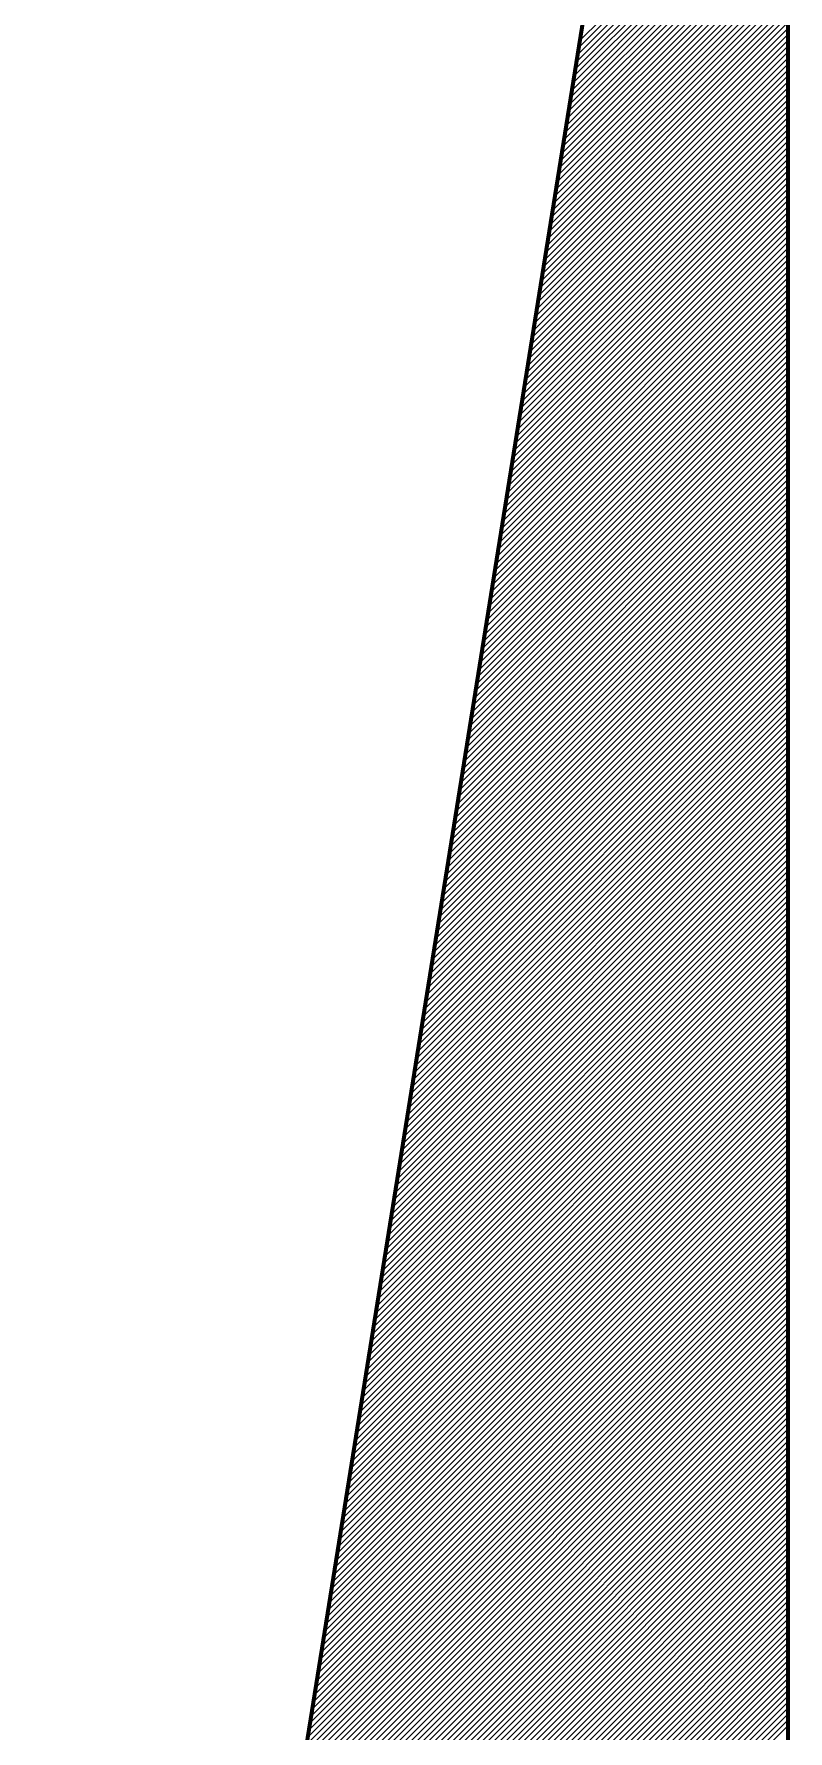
# Model space of a CAD drawing. Header units: millimetres. Extents: x -14850 to 14850, y -10500 to 10500.
# Drawn here: x -10630.35 to -10612.38, y -4446.39 to -4405.96 of the extents above; entities that cross this region are included whole.
import ezdxf

# ---------------------------------------------------------------- set-up
doc = ezdxf.new("R2010")
doc.units = ezdxf.units.MM
doc.layers.add('CAXA0', color=7, linetype='Continuous', lineweight=70)
doc.layers.add('CAXA5', color=4, linetype='Continuous', lineweight=25)

# ---------------------------------------------------------------- blocks, each defined once
blk = doc.blocks.new('CAXBLOCK843')
at = {"layer": 'CAXA0', "color": 0, "linetype": 'Continuous', "lineweight": 25}
for p, q in [((-10617.374, -4406.289), (-10612.378, -4401.293)), ((-10617.347, -4406.121), (-10612.378, -4401.152)), ((-10617.455, -4406.795), (-10612.378, -4401.718)), ((-10617.428, -4406.626), (-10612.378, -4401.576)), ((-10617.401, -4406.458), (-10612.378, -4401.435)), ((-10617.509, -4407.132), (-10612.378, -4402)), ((-10617.482, -4406.963), (-10612.378, -4401.859)), ((-10617.59, -4407.637), (-10612.378, -4402.425)), ((-10617.563, -4407.469), (-10612.378, -4402.283)), ((-10617.536, -4407.3), (-10612.378, -4402.142)), ((-10617.671, -4408.142), (-10612.378, -4402.849)), ((-10617.644, -4407.974), (-10612.378, -4402.707)), ((-10617.617, -4407.805), (-10612.378, -4402.566)), ((-10617.752, -4408.648), (-10612.378, -4403.273)), ((-10617.725, -4408.479), (-10612.378, -4403.132)), ((-10617.698, -4408.311), (-10612.378, -4402.99)), ((-10617.834, -4409.153), (-10612.378, -4403.697)), ((-10617.807, -4408.985), (-10612.378, -4403.556)), ((-10617.779, -4408.816), (-10612.378, -4403.415)), ((-10617.915, -4409.659), (-10612.378, -4404.122)), ((-10617.888, -4409.49), (-10612.378, -4403.98)), ((-10617.861, -4409.322), (-10612.378, -4403.839)), ((-10617.996, -4410.164), (-10612.378, -4404.546)), ((-10617.969, -4409.995), (-10612.378, -4404.405)), ((-10617.942, -4409.827), (-10612.378, -4404.263)), ((-10618.077, -4410.669), (-10612.378, -4404.97)), ((-10618.05, -4410.501), (-10612.378, -4404.829)), ((-10618.023, -4410.332), (-10612.378, -4404.687)), ((-10618.131, -4411.006), (-10612.378, -4405.253)), ((-10618.104, -4410.838), (-10612.378, -4405.112)), ((-10618.212, -4411.512), (-10612.378, -4405.677)), ((-10618.185, -4411.343), (-10612.378, -4405.536)), ((-10618.158, -4411.175), (-10612.378, -4405.395)), ((-10618.293, -4412.017), (-10612.378, -4406.102)), ((-10618.266, -4411.849), (-10612.378, -4405.96)), ((-10618.239, -4411.68), (-10612.378, -4405.819)), ((-10618.374, -4412.522), (-10612.378, -4406.526)), ((-10618.347, -4412.354), (-10612.378, -4406.384)), ((-10618.32, -4412.185), (-10612.378, -4406.243)), ((-10618.455, -4413.028), (-10612.378, -4406.95)), ((-10618.428, -4412.859), (-10612.378, -4406.809)), ((-10618.401, -4412.691), (-10612.378, -4406.667)), ((-10618.537, -4413.533), (-10612.378, -4407.374)), ((-10618.51, -4413.365), (-10612.378, -4407.233)), ((-10618.483, -4413.196), (-10612.378, -4407.092)), ((-10618.618, -4414.039), (-10612.378, -4407.799)), ((-10618.591, -4413.87), (-10612.378, -4407.657)), ((-10618.564, -4413.702), (-10612.378, -4407.516)), ((-10618.672, -4414.375), (-10612.378, -4408.082)), ((-10618.645, -4414.207), (-10612.378, -4407.94)), ((-10618.753, -4414.881), (-10612.378, -4408.506)), ((-10618.726, -4414.712), (-10612.378, -4408.364)), ((-10618.699, -4414.544), (-10612.378, -4408.223)), ((-10618.834, -4415.386), (-10612.378, -4408.93)), ((-10618.807, -4415.218), (-10612.378, -4408.789)), ((-10618.78, -4415.049), (-10612.378, -4408.647)), ((-10618.915, -4415.892), (-10612.378, -4409.354)), ((-10618.888, -4415.723), (-10612.378, -4409.213)), ((-10618.861, -4415.555), (-10612.378, -4409.071)), ((-10618.996, -4416.397), (-10612.378, -4409.779)), ((-10618.969, -4416.229), (-10612.378, -4409.637)), ((-10618.942, -4416.06), (-10612.378, -4409.496)), ((-10619.077, -4416.902), (-10612.378, -4410.203)), ((-10619.05, -4416.734), (-10612.378, -4410.061)), ((-10619.023, -4416.565), (-10612.378, -4409.92)), ((-10619.159, -4417.408), (-10612.378, -4410.627)), ((-10619.131, -4417.239), (-10612.378, -4410.486)), ((-10619.104, -4417.071), (-10612.378, -4410.344)), ((-10619.213, -4417.745), (-10612.378, -4410.91)), ((-10619.186, -4417.576), (-10612.378, -4410.769)), ((-10619.294, -4418.25), (-10612.378, -4411.334)), ((-10619.267, -4418.082), (-10612.378, -4411.193)), ((-10619.24, -4417.913), (-10612.378, -4411.051)), ((-10619.375, -4418.755), (-10612.378, -4411.758)), ((-10619.348, -4418.587), (-10612.378, -4411.617)), ((-10619.321, -4418.419), (-10612.378, -4411.476)), ((-10619.456, -4419.261), (-10612.378, -4412.183)), ((-10619.429, -4419.092), (-10612.378, -4412.041)), ((-10619.402, -4418.924), (-10612.378, -4411.9)), ((-10619.537, -4419.766), (-10612.378, -4412.607)), ((-10619.51, -4419.598), (-10612.378, -4412.466)), ((-10619.483, -4419.429), (-10612.378, -4412.324)), ((-10619.618, -4420.272), (-10612.378, -4413.031)), ((-10619.591, -4420.103), (-10612.378, -4412.89)), ((-10619.564, -4419.935), (-10612.378, -4412.748)), ((-10619.699, -4420.777), (-10612.378, -4413.456)), ((-10619.672, -4420.609), (-10612.378, -4413.314)), ((-10619.645, -4420.44), (-10612.378, -4413.173)), ((-10619.753, -4421.114), (-10612.378, -4413.738)), ((-10619.726, -4420.945), (-10612.378, -4413.597)), ((-10619.834, -4421.619), (-10612.378, -4414.163)), ((-10619.807, -4421.451), (-10612.378, -4414.021)), ((-10619.78, -4421.282), (-10612.378, -4413.88)), ((-10619.916, -4422.125), (-10612.378, -4414.587)), ((-10619.889, -4421.956), (-10612.378, -4414.445)), ((-10619.862, -4421.788), (-10612.378, -4414.304)), ((-10619.997, -4422.63), (-10612.378, -4415.011)), ((-10619.97, -4422.462), (-10612.378, -4414.87)), ((-10619.943, -4422.293), (-10612.378, -4414.728)), ((-10620.078, -4423.135), (-10612.378, -4415.435)), ((-10620.051, -4422.967), (-10612.378, -4415.294)), ((-10620.024, -4422.799), (-10612.378, -4415.153)), ((-10620.159, -4423.641), (-10612.378, -4415.86)), ((-10620.132, -4423.472), (-10612.378, -4415.718)), ((-10620.105, -4423.304), (-10612.378, -4415.577)), ((-10620.24, -4424.146), (-10612.378, -4416.284)), ((-10620.213, -4423.978), (-10612.378, -4416.143)), ((-10620.186, -4423.809), (-10612.378, -4416.001)), ((-10620.294, -4424.483), (-10612.378, -4416.567)), ((-10620.267, -4424.315), (-10612.378, -4416.425)), ((-10620.375, -4424.989), (-10612.378, -4416.991)), ((-10620.348, -4424.82), (-10612.378, -4416.85)), ((-10620.321, -4424.652), (-10612.378, -4416.708)), ((-10620.456, -4425.494), (-10612.378, -4417.415)), ((-10620.429, -4425.325), (-10612.378, -4417.274)), ((-10620.402, -4425.157), (-10612.378, -4417.132)), ((-10620.538, -4425.999), (-10612.378, -4417.84)), ((-10620.51, -4425.831), (-10612.378, -4417.698)), ((-10620.483, -4425.662), (-10612.378, -4417.557)), ((-10620.619, -4426.505), (-10612.378, -4418.264)), ((-10620.592, -4426.336), (-10612.378, -4418.122)), ((-10620.565, -4426.168), (-10612.378, -4417.981)), ((-10620.7, -4427.01), (-10612.378, -4418.688)), ((-10620.673, -4426.842), (-10612.378, -4418.547)), ((-10620.646, -4426.673), (-10612.378, -4418.405)), ((-10620.781, -4427.515), (-10612.378, -4419.112)), ((-10620.754, -4427.347), (-10612.378, -4418.971)), ((-10620.727, -4427.178), (-10612.378, -4418.83)), ((-10620.835, -4427.852), (-10612.378, -4419.395)), ((-10620.808, -4427.684), (-10612.378, -4419.254)), ((-10620.916, -4428.358), (-10612.378, -4419.819)), ((-10620.889, -4428.189), (-10612.378, -4419.678)), ((-10620.862, -4428.021), (-10612.378, -4419.537)), ((-10620.997, -4428.863), (-10612.378, -4420.244)), ((-10620.97, -4428.695), (-10612.378, -4420.102)), ((-10620.943, -4428.526), (-10612.378, -4419.961)), ((-10621.078, -4429.368), (-10612.378, -4420.668)), ((-10621.051, -4429.2), (-10612.378, -4420.527)), ((-10621.024, -4429.032), (-10612.378, -4420.385)), ((-10621.159, -4429.874), (-10612.378, -4421.092)), ((-10621.132, -4429.705), (-10612.378, -4420.951)), ((-10621.105, -4429.537), (-10612.378, -4420.809)), ((-10621.241, -4430.379), (-10612.378, -4421.517)), ((-10621.214, -4430.211), (-10612.378, -4421.375)), ((-10621.186, -4430.042), (-10612.378, -4421.234)), ((-10621.322, -4430.885), (-10612.378, -4421.941)), ((-10621.295, -4430.716), (-10612.378, -4421.799)), ((-10621.268, -4430.548), (-10612.378, -4421.658)), ((-10621.376, -4431.222), (-10612.378, -4422.224)), ((-10621.349, -4431.053), (-10612.378, -4422.082)), ((-10621.457, -4431.727), (-10612.378, -4422.648)), ((-10621.43, -4431.558), (-10612.378, -4422.506)), ((-10621.403, -4431.39), (-10612.378, -4422.365)), ((-10621.538, -4432.232), (-10612.378, -4423.072)), ((-10621.511, -4432.064), (-10612.378, -4422.931)), ((-10621.484, -4431.895), (-10612.378, -4422.789)), ((-10621.619, -4432.738), (-10612.378, -4423.496)), ((-10621.592, -4432.569), (-10612.378, -4423.355)), ((-10621.565, -4432.401), (-10612.378, -4423.214)), ((-10621.7, -4433.243), (-10612.378, -4423.921)), ((-10621.673, -4433.075), (-10612.378, -4423.779)), ((-10621.646, -4432.906), (-10612.378, -4423.638)), ((-10621.781, -4433.748), (-10612.378, -4424.345)), ((-10621.754, -4433.58), (-10612.378, -4424.204)), ((-10621.727, -4433.412), (-10612.378, -4424.062)), ((-10621.862, -4434.254), (-10612.378, -4424.769)), ((-10621.835, -4434.085), (-10612.378, -4424.628)), ((-10621.808, -4433.917), (-10612.378, -4424.486)), ((-10621.917, -4434.591), (-10612.378, -4425.052)), ((-10621.889, -4434.422), (-10612.378, -4424.911)), ((-10621.998, -4435.096), (-10612.378, -4425.476)), ((-10621.971, -4434.928), (-10612.378, -4425.335)), ((-10621.944, -4434.759), (-10612.378, -4425.193)), ((-10622.079, -4435.602), (-10612.378, -4425.901)), ((-10622.052, -4435.433), (-10612.378, -4425.759)), ((-10622.025, -4435.265), (-10612.378, -4425.618)), ((-10622.16, -4436.107), (-10612.378, -4426.325)), ((-10622.133, -4435.938), (-10612.378, -4426.183)), ((-10622.106, -4435.77), (-10612.378, -4426.042)), ((-10622.241, -4436.612), (-10612.378, -4426.749)), ((-10622.214, -4436.444), (-10612.378, -4426.608)), ((-10622.187, -4436.275), (-10612.378, -4426.466)), ((-10622.322, -4437.118), (-10612.378, -4427.173)), ((-10622.295, -4436.949), (-10612.378, -4427.032)), ((-10622.268, -4436.781), (-10612.378, -4426.891)), ((-10622.403, -4437.623), (-10612.378, -4427.598)), ((-10622.376, -4437.455), (-10612.378, -4427.456)), ((-10622.349, -4437.286), (-10612.378, -4427.315)), ((-10622.484, -4438.128), (-10612.378, -4428.022)), ((-10622.457, -4437.96), (-10612.378, -4427.881)), ((-10622.43, -4437.792), (-10612.378, -4427.739)), ((-10622.538, -4438.465), (-10612.378, -4428.305)), ((-10622.511, -4438.297), (-10612.378, -4428.163)), ((-10622.62, -4438.971), (-10612.378, -4428.729)), ((-10622.593, -4438.802), (-10612.378, -4428.588)), ((-10622.565, -4438.634), (-10612.378, -4428.446)), ((-10622.701, -4439.476), (-10612.378, -4429.153)), ((-10622.674, -4439.308), (-10612.378, -4429.012)), ((-10622.647, -4439.139), (-10612.378, -4428.87)), ((-10622.782, -4439.982), (-10612.378, -4429.578)), ((-10622.755, -4439.813), (-10612.378, -4429.436)), ((-10622.728, -4439.645), (-10612.378, -4429.295)), ((-10622.863, -4440.487), (-10612.378, -4430.002)), ((-10622.836, -4440.318), (-10612.378, -4429.86)), ((-10622.809, -4440.15), (-10612.378, -4429.719)), ((-10622.944, -4440.992), (-10612.378, -4430.426)), ((-10622.917, -4440.824), (-10612.378, -4430.285)), ((-10622.89, -4440.655), (-10612.378, -4430.143)), ((-10623.025, -4441.498), (-10612.378, -4430.85)), ((-10622.998, -4441.329), (-10612.378, -4430.709)), ((-10622.971, -4441.161), (-10612.378, -4430.568)), ((-10623.079, -4441.835), (-10612.378, -4431.133)), ((-10623.052, -4441.666), (-10612.378, -4430.992)), ((-10623.16, -4442.34), (-10612.378, -4431.557)), ((-10623.133, -4442.172), (-10612.378, -4431.416)), ((-10623.106, -4442.003), (-10612.378, -4431.275)), ((-10623.241, -4442.845), (-10612.378, -4431.982)), ((-10623.214, -4442.677), (-10612.378, -4431.84)), ((-10623.187, -4442.508), (-10612.378, -4431.699)), ((-10623.323, -4443.351), (-10612.378, -4432.406)), ((-10623.296, -4443.182), (-10612.378, -4432.265)), ((-10623.269, -4443.014), (-10612.378, -4432.123)), ((-10623.404, -4443.856), (-10612.378, -4432.83)), ((-10623.377, -4443.688), (-10612.378, -4432.689)), ((-10623.35, -4443.519), (-10612.378, -4432.547)), ((-10623.485, -4444.362), (-10612.378, -4433.255)), ((-10623.458, -4444.193), (-10612.378, -4433.113)), ((-10623.431, -4444.025), (-10612.378, -4432.972)), ((-10623.566, -4444.867), (-10612.378, -4433.679)), ((-10623.539, -4444.698), (-10612.378, -4433.537)), ((-10623.512, -4444.53), (-10612.378, -4433.396)), ((-10623.62, -4445.204), (-10612.378, -4433.962)), ((-10623.593, -4445.035), (-10612.378, -4433.82)), ((-10623.701, -4445.709), (-10612.378, -4434.386)), ((-10623.674, -4445.541), (-10612.378, -4434.244)), ((-10623.647, -4445.372), (-10612.378, -4434.103)), ((-10623.782, -4446.215), (-10612.378, -4434.81)), ((-10623.755, -4446.046), (-10612.378, -4434.669)), ((-10623.728, -4445.878), (-10612.378, -4434.527)), ((-10623.863, -4446.72), (-10612.378, -4435.234)), ((-10623.836, -4446.552), (-10612.378, -4435.093)), ((-10623.809, -4446.383), (-10612.378, -4434.952)), ((-10623.944, -4447.225), (-10612.378, -4435.659)), ((-10623.917, -4447.057), (-10612.378, -4435.517)), ((-10623.89, -4446.888), (-10612.378, -4435.376)), ((-10624.026, -4447.731), (-10612.378, -4436.083)), ((-10623.999, -4447.562), (-10612.378, -4435.942)), ((-10623.972, -4447.394), (-10612.378, -4435.8)), ((-10624.107, -4448.236), (-10612.378, -4436.507)), ((-10624.08, -4448.068), (-10612.378, -4436.366)), ((-10624.053, -4447.899), (-10612.378, -4436.224)), ((-10624.161, -4448.573), (-10612.378, -4436.79)), ((-10624.134, -4448.405), (-10612.378, -4436.649)), ((-10624.242, -4449.078), (-10612.378, -4437.214)), ((-10624.215, -4448.91), (-10612.378, -4437.073)), ((-10624.188, -4448.741), (-10612.378, -4436.931)), ((-10624.323, -4449.584), (-10612.378, -4437.639)), ((-10624.296, -4449.415), (-10612.378, -4437.497)), ((-10624.269, -4449.247), (-10612.378, -4437.356)), ((-10624.404, -4450.089), (-10612.378, -4438.063)), ((-10624.377, -4449.921), (-10612.378, -4437.921)), ((-10624.35, -4449.752), (-10612.378, -4437.78)), ((-10624.337, -4450.163), (-10612.378, -4438.204)), ((-10624.195, -4450.163), (-10612.378, -4438.346)), ((-10624.054, -4450.163), (-10612.378, -4438.487)), ((-10623.912, -4450.163), (-10612.378, -4438.629)), ((-10623.771, -4450.163), (-10612.378, -4438.77)), ((-10623.629, -4450.163), (-10612.378, -4438.911)), ((-10623.488, -4450.163), (-10612.378, -4439.053)), ((-10623.347, -4450.163), (-10612.378, -4439.194)), ((-10623.205, -4450.163), (-10612.378, -4439.336)), ((-10623.064, -4450.163), (-10612.378, -4439.477)), ((-10622.922, -4450.163), (-10612.378, -4439.618)), ((-10622.781, -4450.163), (-10612.378, -4439.76)), ((-10622.64, -4450.163), (-10612.378, -4439.901)), ((-10622.498, -4450.163), (-10612.378, -4440.043)), ((-10622.357, -4450.163), (-10612.378, -4440.184)), ((-10622.215, -4450.163), (-10612.378, -4440.326)), ((-10622.074, -4450.163), (-10612.378, -4440.467)), ((-10621.932, -4450.163), (-10612.378, -4440.608)), ((-10621.791, -4450.163), (-10612.378, -4440.75)), ((-10621.65, -4450.163), (-10612.378, -4440.891)), ((-10621.508, -4450.163), (-10612.378, -4441.033)), ((-10621.367, -4450.163), (-10612.378, -4441.174)), ((-10621.225, -4450.163), (-10612.378, -4441.316)), ((-10621.084, -4450.163), (-10612.378, -4441.457)), ((-10620.942, -4450.163), (-10612.378, -4441.598)), ((-10620.801, -4450.163), (-10612.378, -4441.74)), ((-10620.66, -4450.163), (-10612.378, -4441.881)), ((-10620.518, -4450.163), (-10612.378, -4442.023)), ((-10620.377, -4450.163), (-10612.378, -4442.164)), ((-10620.235, -4450.163), (-10612.378, -4442.305)), ((-10620.094, -4450.163), (-10612.378, -4442.447)), ((-10619.953, -4450.163), (-10612.378, -4442.588)), ((-10619.811, -4450.163), (-10612.378, -4442.73)), ((-10619.67, -4450.163), (-10612.378, -4442.871)), ((-10619.528, -4450.163), (-10612.378, -4443.013)), ((-10619.387, -4450.163), (-10612.378, -4443.154)), ((-10619.245, -4450.163), (-10612.378, -4443.295)), ((-10619.104, -4450.163), (-10612.378, -4443.437)), ((-10618.963, -4450.163), (-10612.378, -4443.578)), ((-10618.821, -4450.163), (-10612.378, -4443.72)), ((-10618.68, -4450.163), (-10612.378, -4443.861)), ((-10618.538, -4450.163), (-10612.378, -4444.003)), ((-10618.397, -4450.163), (-10612.378, -4444.144)), ((-10618.255, -4450.163), (-10612.378, -4444.285)), ((-10618.114, -4450.163), (-10612.378, -4444.427)), ((-10617.973, -4450.163), (-10612.378, -4444.568)), ((-10617.831, -4450.163), (-10612.378, -4444.71)), ((-10617.69, -4450.163), (-10612.378, -4444.851)), ((-10617.548, -4450.163), (-10612.378, -4444.992)), ((-10617.407, -4450.163), (-10612.378, -4445.134)), ((-10617.266, -4450.163), (-10612.378, -4445.275)), ((-10617.124, -4450.163), (-10612.378, -4445.417)), ((-10616.983, -4450.163), (-10612.378, -4445.558)), ((-10616.841, -4450.163), (-10612.378, -4445.7)), ((-10616.7, -4450.163), (-10612.378, -4445.841)), ((-10616.558, -4450.163), (-10612.378, -4445.982)), ((-10616.417, -4450.163), (-10612.378, -4446.124)), ((-10616.276, -4450.163), (-10612.378, -4446.265))]:
    blk.add_line(p, q, dxfattribs=at)

msp = doc.modelspace()

# ---------------------------------------------------------------- linework, layer by layer
at = {"layer": 'CAXA0', "linetype": 'Continuous', "lineweight": 70}
for p, q in [((-10612.378, -4375.163), (-10630.355, -4487.163)), ((-10612.378, -4525.163), (-10612.378, -4375.163))]:
    msp.add_line(p, q, dxfattribs=at)

# ---------------------------------------------------------------- block references
at = {"layer": 'CAXA5', "linetype": 'Continuous', "lineweight": 70}
msp.add_blockref('CAXBLOCK843', (0, 0), dxfattribs=at)

doc.saveas('drawing.dxf')
